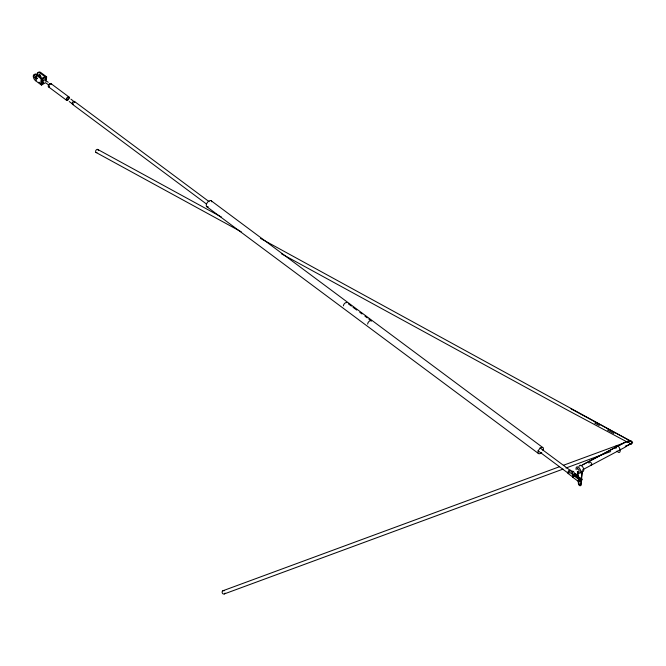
<?xml version="1.0" encoding="UTF-8"?>
<svg xmlns="http://www.w3.org/2000/svg" width="666" height="666" viewBox="0 0 666 666"><rect width="100%" height="100%" fill="white"/><g stroke="black" fill="none" stroke-linecap="round" stroke-linejoin="round"><path stroke-width="1" d="M578.421 480.527L579.462 479.82L578.246 480.161M579.969 479.195L580.277 479.653L580.336 479.087M627.98 442.016L627.872 442.549M582.7 469.721L624.941 447.286L632.658 442.216M572.852 471.944L570.496 470.196L568.356 471.337L568.165 473.584L572.877 477.081L573.543 476.456M572.877 477.081L573.06 474.833L575.208 473.701L575.024 475.807M573.642 475.199L573.709 474.492L579.395 478.729A1.457 0.808 62 0 1 580.277 480.577L579.42 481.035A1.457 0.808 62 0 1 578.346 481.426L572.66 477.197L572.852 474.95L578.538 479.179A1.457 0.808 62 0 1 579.42 481.035M574.417 475.724L574.558 474.042L580.244 478.271A1.457 0.808 62 0 1 581.135 480.128L581.992 479.67M575.357 474.284L575.416 473.584L578.438 475.832M578.563 481.451L578.712 483.366A1.748 0.966 62 0 0 579.886 485.397A1.748 0.966 62 0 0 581.06 484.848L582.234 470.995L580.744 485.015A1.748 0.966 62 0 1 579.562 485.564A1.748 0.966 62 0 1 578.388 483.541L578.163 480.669M34.166 75.541L33.308 75.991A3.696 2.048 62.1 0 0 35.556 80.703L41.434 85.082L42 78.33M44.905 77.822L44.997 76.748M45.529 80.103L45.854 76.299L41.15 78.788L40.651 84.499L41.4 84.099M45.471 80.902L45.788 77.331L39.902 72.952A3.696 2.048 62.1 0 0 37.354 75.558M46.237 81.518L46.637 76.881L40.759 72.502A3.696 2.048 62.1 0 0 38.079 73.135M628.446 441.5L629.803 441.009A3.288 2.806 7 0 1 631.018 441.05L632.076 441.475M632.117 443.456L630.769 443.939A3.288 2.806 7 0 1 629.553 443.897L629.512 443.889M582.667 464.751L625.84 441.816M580.91 465.8L623.334 443.265M578.538 479.179L579.395 478.729M578.346 481.426L579.204 480.969A1.457 0.808 62 0 0 580.277 480.577M579.703 480.253L580.219 480.427M33.308 75.991A3.696 2.048 62.1 0 1 36.047 74.992L36.905 74.542L42.791 78.913L42.291 84.624L41.608 84.116M34.823 77.114L35.681 76.665M35.897 76.723L36.647 76.324M35.706 78.971L36.563 78.521M36.78 78.58L37.529 78.18M35.556 80.703L36.305 80.303M46.637 76.881L41.933 79.371L36.047 74.992M41.692 83.941L42.441 83.55M43.007 83.25L43.565 82.95M41.434 85.082L45.138 82.934M222.852 590.784L559.523 466.708M563.411 465.276L629.495 440.925M224.434 593.881L563.045 469.097M565.967 468.023L610.672 451.548M625.249 446.17L631.077 444.022M627.872 442.382L566.924 409.815L281.352 253.746M571.062 408.866L630.411 440.975L260.531 238.428M97.919 149.55L221.445 217.066M594.73 423.043L599.283 425.532M607.492 430.02L613.877 433.508M627.547 440.975L629.37 441.974M95.962 152.422L241.267 231.835M579.845 477.522L579.686 477.231M579.87 481.984L579.686 481.643M579.845 484.174L579.695 483.899M211.072 200.682L542.815 447.56M348.343 303.813L351.432 306.11M352.972 307.251L356.76 310.073M359.773 312.321L361.988 313.977M364.951 316.175L367.257 317.898M368.798 319.047L371.104 320.762M50.874 83.533L68.914 96.953M74.417 101.415L209.174 201.698M539.96 447.86L570.346 470.471M47.161 81.493L48.243 82.293M70.887 99.151L73.16 100.841M574.042 475.391L575.665 476.598M568.356 471.337L573.06 474.833M45.679 82.792L49.018 85.273M69.239 101.54L71.512 103.23M72.477 104.312L206.393 203.971M537.937 450.699L568.323 473.31M48.576 86.888L66.608 100.308M206.868 206.751L538.611 453.621M38.961 82.143L39.594 82.617M577.83 471.878L578.338 478.579M577.505 472.044L578.021 478.754M588.994 463.195A1.757 1.141 52.4 0 1 590.317 462.204A1.757 1.141 52.4 0 1 591.799 464.277A1.757 1.141 52.4 0 1 590.326 465.059M225.075 593.073A1.748 1.49 69.8 0 1 223.135 593.881A1.748 1.49 69.8 0 1 222.211 591.591A1.748 1.49 69.8 0 1 224.151 590.784M628.787 442.59A1.748 1.49 69.8 0 1 630.336 440.775A1.748 1.49 69.8 0 1 631.759 443.048A1.748 1.49 69.8 0 1 629.628 443.939M96.92 152.539A1.748 1.182 -61.3 0 1 95.604 151.44A1.748 1.182 -61.3 0 1 97.036 149.4A1.748 1.182 -61.3 0 1 98.268 150.624M615.908 448.593A3.705 1.823 66.7 0 1 617.698 445.812A3.705 1.823 66.7 0 1 620.163 451.165A3.705 1.823 66.7 0 1 617.049 451.09M582.234 470.995A3.488 1.931 62 0 1 580.502 472.377M577.564 468.298A3.488 1.931 62 0 1 577.53 468.04L577.214 468.215A3.488 1.931 62 0 0 577.239 468.473M581.918 471.162A3.488 1.931 62 0 1 580.178 472.552M579.154 471.969A3.488 1.931 62 0 1 578.945 471.778M579.062 466.466A3.488 1.931 62 0 1 581.526 465.692A3.488 1.931 62 0 1 583.741 469.755A3.488 1.931 62 0 1 581.818 471.52M576.19 469.713A3.488 1.931 62 0 1 578.171 467.066A3.488 1.931 62 0 1 580.71 472.044A3.488 1.931 62 0 1 577.297 471.886M577.613 469.38A1.165 0.641 62 0 1 578.438 469.122A1.165 0.641 62 0 1 579.17 470.471A1.165 0.641 62 0 1 578.529 471.062M73.443 104.146A1.748 0.949 -53.3 0 1 72.161 103.621A1.748 0.949 -53.3 0 1 73.526 101.532A1.748 0.949 -53.3 0 1 74.734 102.189M68.332 99.667A2.04 1.107 -53.3 0 1 66.259 99.617A2.04 1.107 -53.3 0 1 68.232 96.92A2.04 1.107 -53.3 0 1 68.939 98.834M49.317 86.905A2.04 1.107 -53.3 0 1 48.252 85.806A2.04 1.107 -53.3 0 1 49.95 83.591A2.04 1.107 -53.3 0 1 51.224 84.416M73.352 103.988A1.457 0.791 -53.3 0 1 72.378 103.463A1.457 0.791 -53.3 0 1 73.476 101.773A1.457 0.791 -53.3 0 1 74.525 102.198M43.748 82.184A1.457 0.791 -53.3 0 1 43.024 81.252A1.457 0.791 -53.3 0 1 44.464 79.737A1.457 0.791 -53.3 0 1 44.997 80.869M40.967 76.698A1.457 0.808 62.1 0 1 39.818 75.766A1.457 0.808 62.1 0 1 39.635 74.267M34.166 75.608A3.696 2.048 62.1 0 1 36.905 74.542M36.955 78.713A1.457 0.808 62.1 0 1 35.881 77.656A1.457 0.808 62.1 0 1 35.806 76.257M49.142 86.472A1.457 0.791 -53.3 0 1 49.076 84.757A1.457 0.791 -53.3 0 1 50.758 84.274M67.965 99.559A1.457 0.791 -53.3 0 1 66.683 99.334A1.457 0.791 -53.3 0 1 67.89 97.494A1.457 0.791 -53.3 0 1 68.798 98.285M569.097 473.293A1.748 0.949 -53.3 0 1 568.056 472.485A1.748 0.949 -53.3 0 1 569.488 470.521A1.748 0.949 -53.3 0 1 570.62 471.212M581.102 477.813A1.457 0.808 62 0 1 581.992 479.562A1.457 0.808 62 0 1 581.093 480.178A1.457 0.808 62 0 1 580.061 480.519M541.741 452.472A3.696 2.006 -53.3 0 1 537.995 452.455A3.696 2.006 -53.3 0 1 541.4 447.544A3.696 2.006 -53.3 0 1 543.015 450.632M208.225 206.793A3.696 2.006 -53.3 0 1 206.277 204.97A3.696 2.006 -53.3 0 1 209.057 200.949A3.696 2.006 -53.3 0 1 211.688 201.79M343.381 305.819A2.622 1.424 -53.3 0 1 344.738 303.321A2.622 1.424 -53.3 0 1 346.803 302.664M367.674 324.101A2.622 1.424 -53.3 0 1 369.239 321.245A2.622 1.424 -53.3 0 1 371.403 321.079M572.027 472.286A1.748 0.966 62 0 0 573.942 474.367A1.748 0.966 62 0 0 573.617 471.728A1.748 0.966 62 0 0 572.027 472.286M38.695 75.466A1.457 0.808 62.1 0 0 40.318 77.106A1.457 0.808 62.1 0 0 39.952 74.858A1.457 0.808 62.1 0 0 38.695 75.466M34.832 77.431A1.457 0.808 62.1 0 0 36.43 79.154A1.457 0.808 62.1 0 0 36.147 76.948A1.457 0.808 62.1 0 0 34.832 77.431"/></g></svg>
